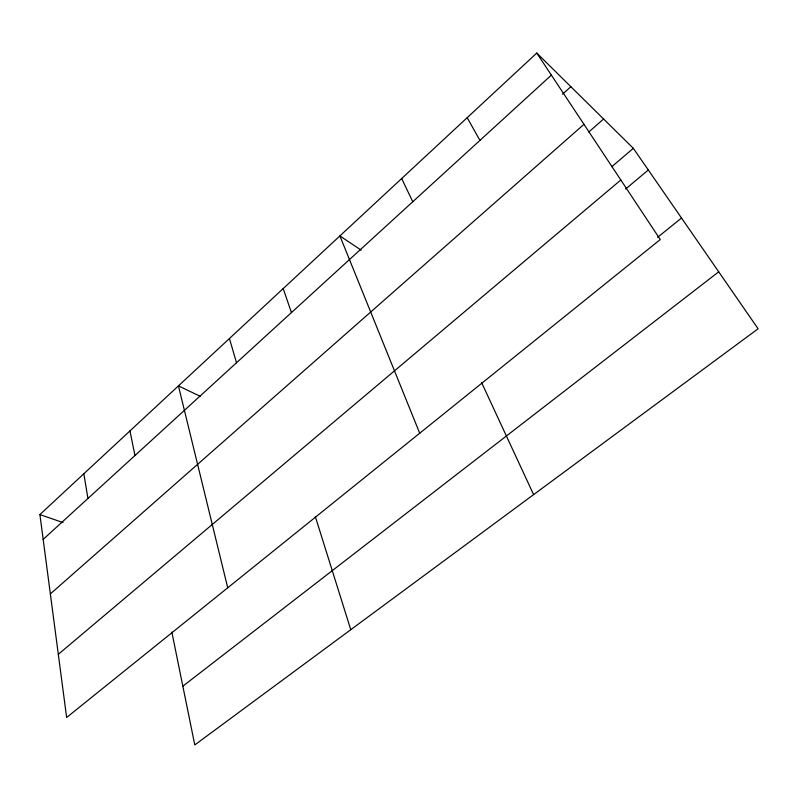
<?xml version="1.0" encoding="UTF-8"?>
<svg xmlns="http://www.w3.org/2000/svg" width="798" height="798" viewBox="0 0 798 798"><rect width="100%" height="100%" fill="white"/><g stroke="black" fill="none" stroke-linecap="round" stroke-linejoin="round"><path stroke-width="1.2" d="M536.765 53.057L660.265 239.55L66.633 717.492L39.9 514.57L536.765 53.057L633.333 148.328L758.1 328.776L194.782 744.943L171.849 632.086M43.172 539.378L551.378 75.122M562.56 94.174L570.859 86.693M50.354 593.921L583.966 124.328M588.754 132.019L603.617 119.012M611.777 166.702L633.333 148.328M58.314 654.32L620.824 179.989M625.592 189.036L648.315 169.994M657.582 237.345L681.522 218.024M182.842 686.2L718.719 271.809M39.9 514.57L63.032 522.59M200.348 396.357L178.443 385.893L227.729 587.797M361.175 250.163L339.898 235.929L419.718 433.224M467.189 117.685L479.937 140.378M401.683 178.533L412.756 201.754M481.543 382.451L533.613 494.62M283.19 288.597L291.44 312.577M315.29 516.486L350.771 629.692M229.445 338.512L236.507 362.761M129.964 430.91L134.952 455.528M83.84 473.753L87.93 498.491"/></g></svg>
